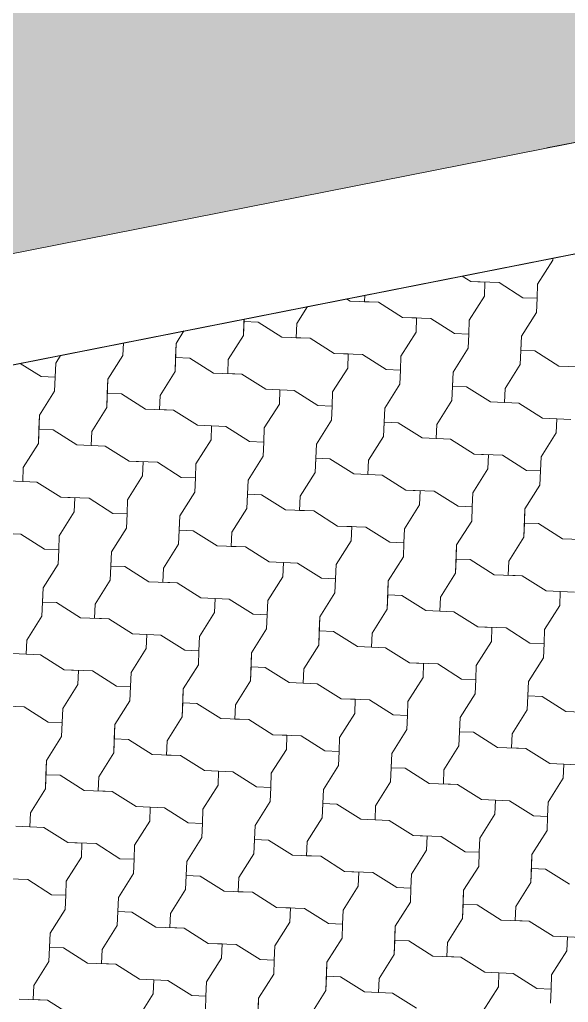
# Model space of a CAD drawing. Header units: metres. Extents: x -111189 to -108577, y -72951 to -72647.
# Drawn here: x -110730.878 to -110729.873, y -72942.399 to -72940.599 of the extents above; entities that cross this region are included whole.
import ezdxf

# ---------------------------------------------------------------- set-up
doc = ezdxf.new("R2010")
doc.units = ezdxf.units.M
doc.header["$MEASUREMENT"] = 0
doc.set_wipeout_variables(frame=1)
for name, pattern in [('Dashed', [0.423333, 0.211667, -0.211667]), ('Dot & Dashed', [0.670278, 0.3175, -0.176389, 0, -0.176389]), ('Wipeout_Contour', [1, 0, -1])]:
    doc.linetypes.add(name, pattern=pattern)
for name, color, linetype in [('Planta Piso -1_1_0', 7, 'Continuous'), ('Planta Piso -1_1_01 - TERRENO PROPOSTO', 7, 'Continuous'), ('Planta Piso -1_1_02 - PASSEIOS', 7, 'Continuous'), ('Planta Piso -1_1_07 - MUROS', 7, 'Continuous')]:
    doc.layers.add(name, color=color, linetype=linetype)

# ---------------------------------------------------------------- blocks, each defined once
blk = doc.blocks.new('*X139', base_point=(-110755.4355, -72968.689))
at = {"layer": 'Planta Piso -1_1_02 - PASSEIOS', "color": 253, "linetype": 'Continuous', "lineweight": 9, "ltscale": 1000}
for p, q in [((-110729.9013, -72941.0398), (-110729.9012, -72941.036)), ((-110729.9289, -72941.0836), (-110729.9013, -72941.0398)), ((-110730.0671, -72941.0688), (-110730.0513, -72941.0788)), ((-110730.0671, -72941.0688), (-110730.0513, -72941.0788)), ((-110730.0513, -72941.0788), (-110730.0255, -72941.0798)), ((-110730.0513, -72941.0788), (-110729.9996, -72941.0808)), ((-110730.0265, -72941.1056), (-110730.0255, -72941.0798)), ((-110729.9996, -72941.0808), (-110729.9558, -72941.1084)), ((-110729.9289, -72941.0836), (-110729.93, -72941.1095)), ((-110730.2788, -72941.1106), (-110730.272, -72941.1149)), ((-110730.2457, -72941.104), (-110730.2461, -72941.1159)), ((-110730.2457, -72941.104), (-110730.2461, -72941.1159)), ((-110730.0541, -72941.1494), (-110730.0265, -72941.1056)), ((-110729.9558, -72941.1084), (-110729.93, -72941.1095)), ((-110729.931, -72941.1353), (-110729.93, -72941.1095)), ((-110729.931, -72941.1353), (-110729.93, -72941.1095)), ((-110730.3703, -72941.1558), (-110730.3507, -72941.1248)), ((-110730.3703, -72941.1558), (-110730.3507, -72941.1248)), ((-110730.272, -72941.1149), (-110730.2203, -72941.1169)), ((-110730.2203, -72941.1169), (-110730.2461, -72941.1159)), ((-110730.2203, -72941.1169), (-110730.1765, -72941.1446)), ((-110730.2203, -72941.1169), (-110730.1765, -72941.1446)), ((-110730.1765, -72941.1446), (-110730.1506, -72941.1456)), ((-110730.1765, -72941.1446), (-110730.1248, -72941.1466)), ((-110730.1517, -72941.1715), (-110730.1506, -72941.1456)), ((-110730.1248, -72941.1466), (-110730.081, -72941.1742)), ((-110729.9586, -72941.1791), (-110729.931, -72941.1353)), ((-110729.9586, -72941.1791), (-110729.931, -72941.1353)), ((-110730.4678, -72941.1779), (-110730.4666, -72941.1477)), ((-110730.4678, -72941.1779), (-110730.4668, -72941.152)), ((-110730.4666, -72941.1477), (-110730.4668, -72941.152)), ((-110730.4409, -72941.1531), (-110730.4668, -72941.152)), ((-110730.4409, -72941.1531), (-110730.3972, -72941.1807)), ((-110730.3703, -72941.1558), (-110730.3713, -72941.1817)), ((-110730.3703, -72941.1558), (-110730.3713, -72941.1817)), ((-110730.0541, -72941.1494), (-110730.0552, -72941.1753)), ((-110730.591, -72941.192), (-110730.5767, -72941.1694)), ((-110730.591, -72941.192), (-110730.5767, -72941.1694)), ((-110730.4955, -72941.2217), (-110730.4678, -72941.1779)), ((-110730.4955, -72941.2217), (-110730.4678, -72941.1779)), ((-110730.3972, -72941.1807), (-110730.3455, -72941.1827)), ((-110730.3455, -72941.1827), (-110730.3713, -72941.1817)), ((-110730.1793, -72941.2152), (-110730.1517, -72941.1715)), ((-110730.081, -72941.1742), (-110730.0552, -72941.1753)), ((-110730.0562, -72941.2011), (-110730.0552, -72941.1753)), ((-110730.0562, -72941.2011), (-110730.0552, -72941.1753)), ((-110729.9607, -72941.2308), (-110729.9586, -72941.1791)), ((-110729.9586, -72941.1791), (-110729.9597, -72941.205)), ((-110730.6885, -72941.214), (-110730.6876, -72941.1913)), ((-110730.6885, -72941.214), (-110730.6876, -72941.1913)), ((-110730.593, -72941.2437), (-110730.591, -72941.192)), ((-110730.591, -72941.192), (-110730.592, -72941.2178)), ((-110730.3455, -72941.1827), (-110730.3017, -72941.2104)), ((-110730.3455, -72941.1827), (-110730.3017, -72941.2104)), ((-110730.8116, -72941.2281), (-110730.8028, -72941.214)), ((-110730.7161, -72941.2578), (-110730.6885, -72941.214)), ((-110730.7161, -72941.2578), (-110730.6885, -72941.214)), ((-110730.593, -72941.2437), (-110730.592, -72941.2178)), ((-110730.5661, -72941.2189), (-110730.592, -72941.2178)), ((-110730.3017, -72941.2104), (-110730.2758, -72941.2114)), ((-110730.3017, -72941.2104), (-110730.25, -72941.2124)), ((-110730.2768, -72941.2373), (-110730.2758, -72941.2114)), ((-110730.25, -72941.2124), (-110730.2062, -72941.2401)), ((-110730.1793, -72941.2152), (-110730.1803, -72941.2411)), ((-110730.0838, -72941.2449), (-110730.0562, -72941.2011)), ((-110730.0838, -72941.2449), (-110730.0562, -72941.2011)), ((-110729.9607, -72941.2308), (-110729.9597, -72941.205)), ((-110729.9338, -72941.206), (-110729.9597, -72941.205)), ((-110729.9338, -72941.206), (-110729.89, -72941.2336)), ((-110730.8769, -72941.2287), (-110730.8385, -72941.2529)), ((-110730.8116, -72941.2281), (-110730.8127, -72941.254)), ((-110730.5661, -72941.2189), (-110730.5224, -72941.2465)), ((-110730.4955, -72941.2217), (-110730.4965, -72941.2475)), ((-110730.4955, -72941.2217), (-110730.4965, -72941.2475)), ((-110729.9883, -72941.2746), (-110729.9607, -72941.2308)), ((-110729.9883, -72941.2746), (-110729.9607, -72941.2308)), ((-110729.89, -72941.2336), (-110729.8383, -72941.2357)), ((-110730.8385, -72941.2529), (-110730.8127, -72941.254)), ((-110730.8137, -72941.2798), (-110730.8127, -72941.254)), ((-110730.8137, -72941.2798), (-110730.8127, -72941.254)), ((-110730.6206, -72941.2875), (-110730.593, -72941.2437)), ((-110730.6206, -72941.2875), (-110730.593, -72941.2437)), ((-110730.5224, -72941.2465), (-110730.4706, -72941.2485)), ((-110730.4706, -72941.2485), (-110730.4965, -72941.2475)), ((-110730.4706, -72941.2485), (-110730.4269, -72941.2762)), ((-110730.4706, -72941.2485), (-110730.4269, -72941.2762)), ((-110730.3045, -72941.281), (-110730.2768, -72941.2373)), ((-110730.2062, -72941.2401), (-110730.1803, -72941.2411)), ((-110730.1814, -72941.2669), (-110730.1803, -72941.2411)), ((-110730.1814, -72941.2669), (-110730.1803, -72941.2411)), ((-110730.0859, -72941.2966), (-110730.0838, -72941.2449)), ((-110730.0838, -72941.2449), (-110730.0848, -72941.2708)), ((-110730.7182, -72941.3095), (-110730.7161, -72941.2578)), ((-110730.7161, -72941.2578), (-110730.7172, -72941.2836)), ((-110730.209, -72941.3107), (-110730.1814, -72941.2669)), ((-110730.209, -72941.3107), (-110730.1814, -72941.2669)), ((-110730.0859, -72941.2966), (-110730.0848, -72941.2708)), ((-110730.059, -72941.2718), (-110730.0848, -72941.2708)), ((-110730.059, -72941.2718), (-110730.0152, -72941.2994)), ((-110730.8413, -72941.3236), (-110730.8137, -72941.2798)), ((-110730.8413, -72941.3236), (-110730.8137, -72941.2798)), ((-110730.7182, -72941.3095), (-110730.7172, -72941.2836)), ((-110730.6913, -72941.2847), (-110730.7172, -72941.2836)), ((-110730.6913, -72941.2847), (-110730.6475, -72941.3123)), ((-110730.6206, -72941.2875), (-110730.6217, -72941.3133)), ((-110730.6206, -72941.2875), (-110730.6217, -72941.3133)), ((-110730.4269, -72941.2762), (-110730.401, -72941.2772)), ((-110730.4269, -72941.2762), (-110730.3751, -72941.2782)), ((-110730.402, -72941.3031), (-110730.401, -72941.2772)), ((-110730.3751, -72941.2782), (-110730.3314, -72941.3059)), ((-110730.3045, -72941.281), (-110730.3055, -72941.3069)), ((-110729.9883, -72941.2746), (-110729.9893, -72941.3005)), ((-110729.9883, -72941.2746), (-110729.9893, -72941.3005)), ((-110730.4297, -72941.3468), (-110730.402, -72941.3031)), ((-110730.3314, -72941.3059), (-110730.3055, -72941.3069)), ((-110730.3065, -72941.3328), (-110730.3055, -72941.3069)), ((-110730.3065, -72941.3328), (-110730.3055, -72941.3069)), ((-110730.1135, -72941.3404), (-110730.0859, -72941.2966)), ((-110730.1135, -72941.3404), (-110730.0859, -72941.2966)), ((-110730.0152, -72941.2994), (-110729.9635, -72941.3015)), ((-110729.9635, -72941.3015), (-110729.9893, -72941.3005)), ((-110729.9635, -72941.3015), (-110729.9197, -72941.3291)), ((-110729.9635, -72941.3015), (-110729.9197, -72941.3291)), ((-110730.8434, -72941.3753), (-110730.8413, -72941.3236)), ((-110730.8413, -72941.3236), (-110730.8423, -72941.3494)), ((-110730.7458, -72941.3533), (-110730.7182, -72941.3095)), ((-110730.7458, -72941.3533), (-110730.7182, -72941.3095)), ((-110730.6475, -72941.3123), (-110730.5958, -72941.3144)), ((-110730.5958, -72941.3144), (-110730.6217, -72941.3133)), ((-110730.5958, -72941.3144), (-110730.552, -72941.342)), ((-110730.5958, -72941.3144), (-110730.552, -72941.342)), ((-110730.211, -72941.3624), (-110730.209, -72941.3107)), ((-110730.209, -72941.3107), (-110730.21, -72941.3366)), ((-110730.552, -72941.342), (-110730.5262, -72941.343)), ((-110730.552, -72941.342), (-110730.5003, -72941.344)), ((-110730.5272, -72941.3689), (-110730.5262, -72941.343)), ((-110730.5003, -72941.344), (-110730.4565, -72941.3717)), ((-110730.3342, -72941.3765), (-110730.3065, -72941.3328)), ((-110730.3342, -72941.3765), (-110730.3065, -72941.3328)), ((-110730.211, -72941.3624), (-110730.21, -72941.3366)), ((-110730.1842, -72941.3376), (-110730.21, -72941.3366)), ((-110730.1842, -72941.3376), (-110730.1404, -72941.3652)), ((-110730.1135, -72941.3404), (-110730.1145, -72941.3663)), ((-110730.1135, -72941.3404), (-110730.1145, -72941.3663)), ((-110729.9197, -72941.3291), (-110729.8939, -72941.3301)), ((-110729.9197, -72941.3291), (-110729.868, -72941.3312)), ((-110729.8949, -72941.356), (-110729.8939, -72941.3301)), ((-110730.8434, -72941.3753), (-110730.8423, -72941.3494)), ((-110730.8165, -72941.3505), (-110730.8423, -72941.3494)), ((-110730.8165, -72941.3505), (-110730.7727, -72941.3781)), ((-110730.7458, -72941.3533), (-110730.7468, -72941.3791)), ((-110730.7458, -72941.3533), (-110730.7468, -72941.3791)), ((-110730.4297, -72941.3468), (-110730.4307, -72941.3727)), ((-110730.2387, -72941.4062), (-110730.211, -72941.3624)), ((-110730.2387, -72941.4062), (-110730.211, -72941.3624)), ((-110729.9225, -72941.3998), (-110729.8949, -72941.356)), ((-110730.871, -72941.4191), (-110730.8434, -72941.3753)), ((-110730.871, -72941.4191), (-110730.8434, -72941.3753)), ((-110730.7727, -72941.3781), (-110730.721, -72941.3802)), ((-110730.721, -72941.3802), (-110730.7468, -72941.3791)), ((-110730.721, -72941.3802), (-110730.6772, -72941.4078)), ((-110730.721, -72941.3802), (-110730.6772, -72941.4078)), ((-110730.5548, -72941.4126), (-110730.5272, -72941.3689)), ((-110730.4565, -72941.3717), (-110730.4307, -72941.3727)), ((-110730.4317, -72941.3986), (-110730.4307, -72941.3727)), ((-110730.4317, -72941.3986), (-110730.4307, -72941.3727)), ((-110730.3362, -72941.4282), (-110730.3342, -72941.3765)), ((-110730.3342, -72941.3765), (-110730.3352, -72941.4024)), ((-110730.1404, -72941.3652), (-110730.0887, -72941.3673)), ((-110730.0887, -72941.3673), (-110730.1145, -72941.3663)), ((-110730.0887, -72941.3673), (-110730.0449, -72941.3949)), ((-110730.0887, -72941.3673), (-110730.0449, -72941.3949)), ((-110730.0449, -72941.3949), (-110730.019, -72941.3959)), ((-110730.0449, -72941.3949), (-110729.9932, -72941.397)), ((-110730.0201, -72941.4218), (-110730.019, -72941.3959)), ((-110729.9932, -72941.397), (-110729.9494, -72941.4246)), ((-110730.6772, -72941.4078), (-110730.6514, -72941.4088)), ((-110730.6772, -72941.4078), (-110730.6255, -72941.4098)), ((-110730.6524, -72941.4347), (-110730.6514, -72941.4088)), ((-110730.6255, -72941.4098), (-110730.5817, -72941.4375)), ((-110730.5548, -72941.4126), (-110730.5559, -72941.4385)), ((-110730.4593, -72941.4423), (-110730.4317, -72941.3986)), ((-110730.4593, -72941.4423), (-110730.4317, -72941.3986)), ((-110730.3362, -72941.4282), (-110730.3352, -72941.4024)), ((-110730.3093, -72941.4034), (-110730.3352, -72941.4024)), ((-110730.3093, -72941.4034), (-110730.2656, -72941.431)), ((-110730.2387, -72941.4062), (-110730.2397, -72941.4321)), ((-110730.2387, -72941.4062), (-110730.2397, -72941.4321)), ((-110729.9225, -72941.3998), (-110729.9235, -72941.4256)), ((-110730.871, -72941.4191), (-110730.872, -72941.4449)), ((-110730.871, -72941.4191), (-110730.872, -72941.4449)), ((-110730.3639, -72941.472), (-110730.3362, -72941.4282)), ((-110730.3639, -72941.472), (-110730.3362, -72941.4282)), ((-110730.2656, -72941.431), (-110730.2138, -72941.4331)), ((-110730.2138, -72941.4331), (-110730.2397, -72941.4321)), ((-110730.2138, -72941.4331), (-110730.1701, -72941.4607)), ((-110730.2138, -72941.4331), (-110730.1701, -72941.4607)), ((-110730.0477, -72941.4656), (-110730.0201, -72941.4218)), ((-110729.9494, -72941.4246), (-110729.9235, -72941.4256)), ((-110729.9246, -72941.4515), (-110729.9235, -72941.4256)), ((-110729.9246, -72941.4515), (-110729.9235, -72941.4256)), ((-110730.8979, -72941.4439), (-110730.8462, -72941.446)), ((-110730.8462, -72941.446), (-110730.872, -72941.4449)), ((-110730.8462, -72941.446), (-110730.8024, -72941.4736)), ((-110730.8462, -72941.446), (-110730.8024, -72941.4736)), ((-110730.68, -72941.4784), (-110730.6524, -72941.4347)), ((-110730.5817, -72941.4375), (-110730.5559, -72941.4385)), ((-110730.5569, -72941.4644), (-110730.5559, -72941.4385)), ((-110730.5569, -72941.4644), (-110730.5559, -72941.4385)), ((-110730.4614, -72941.4941), (-110730.4593, -72941.4423)), ((-110730.4593, -72941.4423), (-110730.4604, -72941.4682)), ((-110729.9522, -72941.4953), (-110729.9246, -72941.4515)), ((-110729.9522, -72941.4953), (-110729.9246, -72941.4515)), ((-110730.5845, -72941.5081), (-110730.5569, -72941.4644)), ((-110730.5845, -72941.5081), (-110730.5569, -72941.4644)), ((-110730.4614, -72941.4941), (-110730.4604, -72941.4682)), ((-110730.4345, -72941.4692), (-110730.4604, -72941.4682)), ((-110730.4345, -72941.4692), (-110730.3907, -72941.4968)), ((-110730.1701, -72941.4607), (-110730.1442, -72941.4618)), ((-110730.1701, -72941.4607), (-110730.1183, -72941.4628)), ((-110730.1452, -72941.4876), (-110730.1442, -72941.4618)), ((-110730.1183, -72941.4628), (-110730.0746, -72941.4904)), ((-110730.0477, -72941.4656), (-110730.0487, -72941.4914)), ((-110730.8024, -72941.4736), (-110730.7765, -72941.4746)), ((-110730.8024, -72941.4736), (-110730.7507, -72941.4757)), ((-110730.7776, -72941.5005), (-110730.7765, -72941.4746)), ((-110730.7507, -72941.4757), (-110730.7069, -72941.5033)), ((-110730.68, -72941.4784), (-110730.681, -72941.5043)), ((-110730.3639, -72941.472), (-110730.3649, -72941.4979)), ((-110730.3639, -72941.472), (-110730.3649, -72941.4979)), ((-110730.1729, -72941.5314), (-110730.1452, -72941.4876)), ((-110730.8052, -72941.5443), (-110730.7776, -72941.5005)), ((-110730.7069, -72941.5033), (-110730.681, -72941.5043)), ((-110730.6821, -72941.5302), (-110730.681, -72941.5043)), ((-110730.6821, -72941.5302), (-110730.681, -72941.5043)), ((-110730.489, -72941.5378), (-110730.4614, -72941.4941)), ((-110730.489, -72941.5378), (-110730.4614, -72941.4941)), ((-110730.3907, -72941.4968), (-110730.339, -72941.4989)), ((-110730.339, -72941.4989), (-110730.3649, -72941.4979)), ((-110730.339, -72941.4989), (-110730.2952, -72941.5265)), ((-110730.339, -72941.4989), (-110730.2952, -72941.5265)), ((-110730.0746, -72941.4904), (-110730.0487, -72941.4914)), ((-110730.0497, -72941.5173), (-110730.0487, -72941.4914)), ((-110730.0497, -72941.5173), (-110730.0487, -72941.4914)), ((-110729.9542, -72941.547), (-110729.9522, -72941.4953)), ((-110729.9522, -72941.4953), (-110729.9532, -72941.5211)), ((-110730.5866, -72941.5599), (-110730.5845, -72941.5081)), ((-110730.5845, -72941.5081), (-110730.5855, -72941.534)), ((-110730.0774, -72941.5611), (-110730.0497, -72941.5173)), ((-110730.0774, -72941.5611), (-110730.0497, -72941.5173)), ((-110729.9542, -72941.547), (-110729.9532, -72941.5211)), ((-110729.9274, -72941.5221), (-110729.9532, -72941.5211)), ((-110729.9274, -72941.5221), (-110729.8836, -72941.5498)), ((-110730.9276, -72941.5394), (-110730.8758, -72941.5415)), ((-110730.8758, -72941.5415), (-110730.8321, -72941.5691)), ((-110730.7097, -72941.5739), (-110730.6821, -72941.5302)), ((-110730.7097, -72941.5739), (-110730.6821, -72941.5302)), ((-110730.5866, -72941.5599), (-110730.5855, -72941.534)), ((-110730.5597, -72941.535), (-110730.5855, -72941.534)), ((-110730.5597, -72941.535), (-110730.5159, -72941.5627)), ((-110730.489, -72941.5378), (-110730.4901, -72941.5637)), ((-110730.489, -72941.5378), (-110730.4901, -72941.5637)), ((-110730.2952, -72941.5265), (-110730.2694, -72941.5276)), ((-110730.2952, -72941.5265), (-110730.2435, -72941.5286)), ((-110730.2704, -72941.5534), (-110730.2694, -72941.5276)), ((-110730.2435, -72941.5286), (-110730.1998, -72941.5562)), ((-110730.1729, -72941.5314), (-110730.1739, -72941.5572)), ((-110730.8052, -72941.5443), (-110730.8062, -72941.5701)), ((-110730.6142, -72941.6036), (-110730.5866, -72941.5599)), ((-110730.6142, -72941.6036), (-110730.5866, -72941.5599)), ((-110730.298, -72941.5972), (-110730.2704, -72941.5534)), ((-110730.1998, -72941.5562), (-110730.1739, -72941.5572)), ((-110730.1749, -72941.5831), (-110730.1739, -72941.5572)), ((-110730.1749, -72941.5831), (-110730.1739, -72941.5572)), ((-110729.9819, -72941.5908), (-110729.9542, -72941.547)), ((-110729.9819, -72941.5908), (-110729.9542, -72941.547)), ((-110729.8836, -72941.5498), (-110729.8319, -72941.5518)), ((-110730.8321, -72941.5691), (-110730.8062, -72941.5701)), ((-110730.8072, -72941.596), (-110730.8062, -72941.5701)), ((-110730.8072, -72941.596), (-110730.8062, -72941.5701)), ((-110730.7117, -72941.6257), (-110730.7097, -72941.5739)), ((-110730.7097, -72941.5739), (-110730.7107, -72941.5998)), ((-110730.5159, -72941.5627), (-110730.4642, -72941.5647)), ((-110730.4642, -72941.5647), (-110730.4901, -72941.5637)), ((-110730.4642, -72941.5647), (-110730.4204, -72941.5923)), ((-110730.4642, -72941.5647), (-110730.4204, -72941.5923)), ((-110730.0794, -72941.6128), (-110730.0774, -72941.5611)), ((-110730.0774, -72941.5611), (-110730.0784, -72941.5869)), ((-110730.8349, -72941.6397), (-110730.8072, -72941.596)), ((-110730.8349, -72941.6397), (-110730.8072, -72941.596)), ((-110730.4204, -72941.5923), (-110730.3946, -72941.5934)), ((-110730.4204, -72941.5923), (-110730.3687, -72941.5944)), ((-110730.3956, -72941.6192), (-110730.3946, -72941.5934)), ((-110730.3687, -72941.5944), (-110730.3249, -72941.622)), ((-110730.2026, -72941.6269), (-110730.1749, -72941.5831)), ((-110730.2026, -72941.6269), (-110730.1749, -72941.5831)), ((-110730.0794, -72941.6128), (-110730.0784, -72941.5869)), ((-110730.0525, -72941.588), (-110730.0784, -72941.5869)), ((-110730.0525, -72941.588), (-110730.0088, -72941.6156)), ((-110729.9819, -72941.5908), (-110729.9829, -72941.6166)), ((-110729.9819, -72941.5908), (-110729.9829, -72941.6166)), ((-110730.7117, -72941.6257), (-110730.7107, -72941.5998)), ((-110730.6849, -72941.6008), (-110730.7107, -72941.5998)), ((-110730.6849, -72941.6008), (-110730.6411, -72941.6285)), ((-110730.6142, -72941.6036), (-110730.6152, -72941.6295)), ((-110730.6142, -72941.6036), (-110730.6152, -72941.6295)), ((-110730.298, -72941.5972), (-110730.2991, -72941.6231)), ((-110730.1071, -72941.6566), (-110730.0794, -72941.6128)), ((-110730.1071, -72941.6566), (-110730.0794, -72941.6128)), ((-110730.7394, -72941.6694), (-110730.7117, -72941.6257)), ((-110730.7394, -72941.6694), (-110730.7117, -72941.6257)), ((-110730.6411, -72941.6285), (-110730.5894, -72941.6305)), ((-110730.5894, -72941.6305), (-110730.6152, -72941.6295)), ((-110730.5894, -72941.6305), (-110730.5456, -72941.6581)), ((-110730.5894, -72941.6305), (-110730.5456, -72941.6581)), ((-110730.4232, -72941.663), (-110730.3956, -72941.6192)), ((-110730.3249, -72941.622), (-110730.2991, -72941.6231)), ((-110730.3001, -72941.6489), (-110730.2991, -72941.6231)), ((-110730.3001, -72941.6489), (-110730.2991, -72941.6231)), ((-110730.2046, -72941.6786), (-110730.2026, -72941.6269)), ((-110730.2026, -72941.6269), (-110730.2036, -72941.6527)), ((-110730.0088, -72941.6156), (-110729.957, -72941.6176)), ((-110729.957, -72941.6176), (-110729.9829, -72941.6166)), ((-110729.957, -72941.6176), (-110729.9133, -72941.6453)), ((-110729.957, -72941.6176), (-110729.9133, -72941.6453)), ((-110730.8369, -72941.6915), (-110730.8349, -72941.6397)), ((-110730.8349, -72941.6397), (-110730.8359, -72941.6656)), ((-110730.3277, -72941.6927), (-110730.3001, -72941.6489)), ((-110730.3277, -72941.6927), (-110730.3001, -72941.6489)), ((-110729.9133, -72941.6453), (-110729.8874, -72941.6463)), ((-110729.9133, -72941.6453), (-110729.8616, -72941.6473)), ((-110729.8884, -72941.6722), (-110729.8874, -72941.6463)), ((-110730.8369, -72941.6915), (-110730.8359, -72941.6656)), ((-110730.81, -72941.6666), (-110730.8359, -72941.6656)), ((-110730.81, -72941.6666), (-110730.7663, -72941.6943)), ((-110730.5456, -72941.6581), (-110730.5197, -72941.6592)), ((-110730.5456, -72941.6581), (-110730.4939, -72941.6602)), ((-110730.5208, -72941.685), (-110730.5197, -72941.6592)), ((-110730.4939, -72941.6602), (-110730.4501, -72941.6878)), ((-110730.4232, -72941.663), (-110730.4242, -72941.6889)), ((-110730.2046, -72941.6786), (-110730.2036, -72941.6527)), ((-110730.1777, -72941.6538), (-110730.2036, -72941.6527)), ((-110730.1777, -72941.6538), (-110730.1339, -72941.6814)), ((-110730.1071, -72941.6566), (-110730.1081, -72941.6824)), ((-110730.1071, -72941.6566), (-110730.1081, -72941.6824)), ((-110730.7394, -72941.6694), (-110730.7404, -72941.6953)), ((-110730.7394, -72941.6694), (-110730.7404, -72941.6953)), ((-110730.5484, -72941.7288), (-110730.5208, -72941.685)), ((-110730.2322, -72941.7224), (-110730.2046, -72941.6786)), ((-110730.2322, -72941.7224), (-110730.2046, -72941.6786)), ((-110730.1339, -72941.6814), (-110730.0822, -72941.6834)), ((-110730.0822, -72941.6834), (-110730.1081, -72941.6824)), ((-110730.0822, -72941.6834), (-110730.0385, -72941.7111)), ((-110730.0822, -72941.6834), (-110730.0385, -72941.7111)), ((-110729.9161, -72941.7159), (-110729.8884, -72941.6722)), ((-110730.8646, -72941.7352), (-110730.8369, -72941.6915)), ((-110730.8646, -72941.7352), (-110730.8369, -72941.6915)), ((-110730.7663, -72941.6943), (-110730.7145, -72941.6963)), ((-110730.7145, -72941.6963), (-110730.7404, -72941.6953)), ((-110730.7145, -72941.6963), (-110730.6708, -72941.724)), ((-110730.7145, -72941.6963), (-110730.6708, -72941.724)), ((-110730.4501, -72941.6878), (-110730.4242, -72941.6889)), ((-110730.4253, -72941.7147), (-110730.4242, -72941.6889)), ((-110730.4253, -72941.7147), (-110730.4242, -72941.6889)), ((-110730.3298, -72941.7444), (-110730.3277, -72941.6927)), ((-110730.3277, -72941.6927), (-110730.3288, -72941.7185)), ((-110730.4529, -72941.7585), (-110730.4253, -72941.7147)), ((-110730.4529, -72941.7585), (-110730.4253, -72941.7147)), ((-110730.3298, -72941.7444), (-110730.3288, -72941.7185)), ((-110730.3029, -72941.7196), (-110730.3288, -72941.7185)), ((-110730.3029, -72941.7196), (-110730.2591, -72941.7472)), ((-110730.2322, -72941.7224), (-110730.2333, -72941.7482)), ((-110730.2322, -72941.7224), (-110730.2333, -72941.7482)), ((-110730.0385, -72941.7111), (-110730.0126, -72941.7121)), ((-110730.0385, -72941.7111), (-110729.9867, -72941.7131)), ((-110730.0136, -72941.738), (-110730.0126, -72941.7121)), ((-110729.9867, -72941.7131), (-110729.943, -72941.7408)), ((-110729.9161, -72941.7159), (-110729.9171, -72941.7418)), ((-110730.8646, -72941.7352), (-110730.8656, -72941.7611)), ((-110730.8646, -72941.7352), (-110730.8656, -72941.7611)), ((-110730.6708, -72941.724), (-110730.6449, -72941.725)), ((-110730.6708, -72941.724), (-110730.6191, -72941.726)), ((-110730.6459, -72941.7508), (-110730.6449, -72941.725)), ((-110730.6191, -72941.726), (-110730.5753, -72941.7536)), ((-110730.5484, -72941.7288), (-110730.5494, -72941.7547)), ((-110730.0413, -72941.7817), (-110730.0136, -72941.738)), ((-110730.6736, -72941.7946), (-110730.6459, -72941.7508)), ((-110730.5753, -72941.7536), (-110730.5494, -72941.7547)), ((-110730.5504, -72941.7805), (-110730.5494, -72941.7547)), ((-110730.5504, -72941.7805), (-110730.5494, -72941.7547)), ((-110730.3574, -72941.7882), (-110730.3298, -72941.7444)), ((-110730.3574, -72941.7882), (-110730.3298, -72941.7444)), ((-110730.2591, -72941.7472), (-110730.2074, -72941.7493)), ((-110730.2074, -72941.7493), (-110730.2333, -72941.7482)), ((-110730.2074, -72941.7493), (-110730.1636, -72941.7769)), ((-110730.2074, -72941.7493), (-110730.1636, -72941.7769)), ((-110729.943, -72941.7408), (-110729.9171, -72941.7418)), ((-110729.9181, -72941.7677), (-110729.9171, -72941.7418)), ((-110729.9181, -72941.7677), (-110729.9171, -72941.7418)), ((-110730.8914, -72941.7601), (-110730.8397, -72941.7621)), ((-110730.8397, -72941.7621), (-110730.8656, -72941.7611)), ((-110730.8397, -72941.7621), (-110730.796, -72941.7898)), ((-110730.8397, -72941.7621), (-110730.796, -72941.7898)), ((-110730.455, -72941.8102), (-110730.4529, -72941.7585)), ((-110730.4529, -72941.7585), (-110730.4539, -72941.7844)), ((-110729.9458, -72941.8114), (-110729.9181, -72941.7677)), ((-110729.9458, -72941.8114), (-110729.9181, -72941.7677)), ((-110730.796, -72941.7898), (-110730.7701, -72941.7908)), ((-110730.796, -72941.7898), (-110730.7442, -72941.7918)), ((-110730.7711, -72941.8166), (-110730.7701, -72941.7908)), ((-110730.7442, -72941.7918), (-110730.7005, -72941.8194)), ((-110730.5781, -72941.8243), (-110730.5504, -72941.7805)), ((-110730.5781, -72941.8243), (-110730.5504, -72941.7805)), ((-110730.455, -72941.8102), (-110730.4539, -72941.7844)), ((-110730.4281, -72941.7854), (-110730.4539, -72941.7844)), ((-110730.4281, -72941.7854), (-110730.3843, -72941.813)), ((-110730.3574, -72941.7882), (-110730.3584, -72941.814)), ((-110730.3574, -72941.7882), (-110730.3584, -72941.814)), ((-110730.1636, -72941.7769), (-110730.1378, -72941.7779)), ((-110730.1636, -72941.7769), (-110730.1119, -72941.7789)), ((-110730.1388, -72941.8038), (-110730.1378, -72941.7779)), ((-110730.1119, -72941.7789), (-110730.0681, -72941.8066)), ((-110730.0413, -72941.7817), (-110730.0423, -72941.8076)), ((-110730.6736, -72941.7946), (-110730.6746, -72941.8205)), ((-110730.4826, -72941.854), (-110730.455, -72941.8102)), ((-110730.4826, -72941.854), (-110730.455, -72941.8102)), ((-110730.1664, -72941.8475), (-110730.1388, -72941.8038)), ((-110730.0681, -72941.8066), (-110730.0423, -72941.8076)), ((-110730.0433, -72941.8335), (-110730.0423, -72941.8076)), ((-110730.0433, -72941.8335), (-110730.0423, -72941.8076)), ((-110729.9478, -72941.8631), (-110729.9458, -72941.8114)), ((-110729.9458, -72941.8114), (-110729.9468, -72941.8373)), ((-110730.7988, -72941.8604), (-110730.7711, -72941.8166)), ((-110730.7005, -72941.8194), (-110730.6746, -72941.8205)), ((-110730.6756, -72941.8463), (-110730.6746, -72941.8205)), ((-110730.6756, -72941.8463), (-110730.6746, -72941.8205)), ((-110730.5801, -72941.876), (-110730.5781, -72941.8243)), ((-110730.5781, -72941.8243), (-110730.5791, -72941.8502)), ((-110730.3843, -72941.813), (-110730.3326, -72941.8151)), ((-110730.3326, -72941.8151), (-110730.3584, -72941.814)), ((-110730.3326, -72941.8151), (-110730.2888, -72941.8427)), ((-110730.3326, -72941.8151), (-110730.2888, -72941.8427)), ((-110730.7033, -72941.8901), (-110730.6756, -72941.8463)), ((-110730.7033, -72941.8901), (-110730.6756, -72941.8463)), ((-110730.2888, -72941.8427), (-110730.2629, -72941.8437)), ((-110730.2888, -72941.8427), (-110730.2371, -72941.8447)), ((-110730.264, -72941.8696), (-110730.2629, -72941.8437)), ((-110730.2371, -72941.8447), (-110730.1933, -72941.8724)), ((-110730.1664, -72941.8475), (-110730.1675, -72941.8734)), ((-110730.0709, -72941.8772), (-110730.0433, -72941.8335)), ((-110730.0709, -72941.8772), (-110730.0433, -72941.8335)), ((-110729.9478, -72941.8631), (-110729.9468, -72941.8373)), ((-110729.9209, -72941.8383), (-110729.9468, -72941.8373)), ((-110729.9209, -72941.8383), (-110729.8772, -72941.8659)), ((-110730.9211, -72941.8556), (-110730.8694, -72941.8576)), ((-110730.8694, -72941.8576), (-110730.8256, -72941.8853)), ((-110730.7988, -72941.8604), (-110730.7998, -72941.8863)), ((-110730.5801, -72941.876), (-110730.5791, -72941.8502)), ((-110730.5532, -72941.8512), (-110730.5791, -72941.8502)), ((-110730.5532, -72941.8512), (-110730.5095, -72941.8788)), ((-110730.4826, -72941.854), (-110730.4836, -72941.8798)), ((-110730.4826, -72941.854), (-110730.4836, -72941.8798)), ((-110729.9754, -72941.9069), (-110729.9478, -72941.8631)), ((-110729.9754, -72941.9069), (-110729.9478, -72941.8631)), ((-110729.8772, -72941.8659), (-110729.8254, -72941.868)), ((-110730.6078, -72941.9198), (-110730.5801, -72941.876)), ((-110730.6078, -72941.9198), (-110730.5801, -72941.876)), ((-110730.5095, -72941.8788), (-110730.4578, -72941.8809)), ((-110730.4578, -72941.8809), (-110730.4836, -72941.8798)), ((-110730.4578, -72941.8809), (-110730.414, -72941.9085)), ((-110730.4578, -72941.8809), (-110730.414, -72941.9085)), ((-110730.2916, -72941.9134), (-110730.264, -72941.8696)), ((-110730.1933, -72941.8724), (-110730.1675, -72941.8734)), ((-110730.1685, -72941.8993), (-110730.1675, -72941.8734)), ((-110730.1685, -72941.8993), (-110730.1675, -72941.8734)), ((-110730.073, -72941.929), (-110730.0709, -72941.8772)), ((-110730.0709, -72941.8772), (-110730.072, -72941.9031)), ((-110730.8256, -72941.8853), (-110730.7998, -72941.8863)), ((-110730.8008, -72941.9121), (-110730.7998, -72941.8863)), ((-110730.8008, -72941.9121), (-110730.7998, -72941.8863)), ((-110730.7053, -72941.9418), (-110730.7033, -72941.8901)), ((-110730.7033, -72941.8901), (-110730.7043, -72941.916)), ((-110730.1961, -72941.943), (-110730.1685, -72941.8993)), ((-110730.1961, -72941.943), (-110730.1685, -72941.8993)), ((-110730.8284, -72941.9559), (-110730.8008, -72941.9121)), ((-110730.8284, -72941.9559), (-110730.8008, -72941.9121)), ((-110730.7053, -72941.9418), (-110730.7043, -72941.916)), ((-110730.6784, -72941.917), (-110730.7043, -72941.916)), ((-110730.6784, -72941.917), (-110730.6347, -72941.9446)), ((-110730.6078, -72941.9198), (-110730.6088, -72941.9457)), ((-110730.6078, -72941.9198), (-110730.6088, -72941.9457)), ((-110730.414, -72941.9085), (-110730.3881, -72941.9095)), ((-110730.414, -72941.9085), (-110730.3623, -72941.9106)), ((-110730.3891, -72941.9354), (-110730.3881, -72941.9095)), ((-110730.3623, -72941.9106), (-110730.3185, -72941.9382)), ((-110730.2916, -72941.9134), (-110730.2926, -72941.9392)), ((-110730.073, -72941.929), (-110730.072, -72941.9031)), ((-110730.0461, -72941.9041), (-110730.072, -72941.9031)), ((-110730.0461, -72941.9041), (-110730.0023, -72941.9318)), ((-110729.9754, -72941.9069), (-110729.9765, -72941.9328)), ((-110729.9754, -72941.9069), (-110729.9765, -72941.9328)), ((-110730.4168, -72941.9792), (-110730.3891, -72941.9354)), ((-110730.3185, -72941.9382), (-110730.2926, -72941.9392)), ((-110730.1006, -72941.9727), (-110730.073, -72941.929)), ((-110730.1006, -72941.9727), (-110730.073, -72941.929)), ((-110730.0023, -72941.9318), (-110729.9506, -72941.9338)), ((-110729.9506, -72941.9338), (-110729.9765, -72941.9328)), ((-110729.9506, -72941.9338), (-110729.9068, -72941.9614)), ((-110729.9506, -72941.9338), (-110729.9068, -72941.9614)), ((-110730.8305, -72942.0076), (-110730.8284, -72941.9559)), ((-110730.8284, -72941.9559), (-110730.8295, -72941.9818)), ((-110730.7329, -72941.9856), (-110730.7053, -72941.9418)), ((-110730.7329, -72941.9856), (-110730.7053, -72941.9418)), ((-110730.6347, -72941.9446), (-110730.5829, -72941.9467)), ((-110730.5829, -72941.9467), (-110730.6088, -72941.9457)), ((-110730.5829, -72941.9467), (-110730.5392, -72941.9743)), ((-110730.5829, -72941.9467), (-110730.5392, -72941.9743)), ((-110730.2937, -72941.9651), (-110730.2926, -72941.9392)), ((-110730.2937, -72941.9651), (-110730.2926, -72941.9392)), ((-110730.1982, -72941.9948), (-110730.1961, -72941.943)), ((-110730.1961, -72941.943), (-110730.1971, -72941.9689)), ((-110730.3213, -72942.0088), (-110730.2937, -72941.9651)), ((-110730.3213, -72942.0088), (-110730.2937, -72941.9651)), ((-110730.1982, -72941.9948), (-110730.1971, -72941.9689)), ((-110730.1713, -72941.9699), (-110730.1971, -72941.9689)), ((-110730.1713, -72941.9699), (-110730.1275, -72941.9976)), ((-110730.1006, -72941.9727), (-110730.1016, -72941.9986)), ((-110730.1006, -72941.9727), (-110730.1016, -72941.9986)), ((-110729.9068, -72941.9614), (-110729.881, -72941.9625)), ((-110729.9068, -72941.9614), (-110729.8551, -72941.9635)), ((-110729.882, -72941.9883), (-110729.881, -72941.9625)), ((-110730.8305, -72942.0076), (-110730.8295, -72941.9818)), ((-110730.8036, -72941.9828), (-110730.8295, -72941.9818)), ((-110730.8036, -72941.9828), (-110730.7598, -72942.0104)), ((-110730.7329, -72941.9856), (-110730.734, -72942.0115)), ((-110730.7329, -72941.9856), (-110730.734, -72942.0115)), ((-110730.5392, -72941.9743), (-110730.5133, -72941.9753)), ((-110730.5392, -72941.9743), (-110730.4874, -72941.9764)), ((-110730.5143, -72942.0012), (-110730.5133, -72941.9753)), ((-110730.4874, -72941.9764), (-110730.4437, -72942.004)), ((-110730.4168, -72941.9792), (-110730.4178, -72942.005)), ((-110729.9096, -72942.0321), (-110729.882, -72941.9883)), ((-110730.8581, -72942.0514), (-110730.8305, -72942.0076)), ((-110730.8581, -72942.0514), (-110730.8305, -72942.0076)), ((-110730.542, -72942.045), (-110730.5143, -72942.0012)), ((-110730.4437, -72942.004), (-110730.4178, -72942.005)), ((-110730.4188, -72942.0309), (-110730.4178, -72942.005)), ((-110730.4188, -72942.0309), (-110730.4178, -72942.005)), ((-110730.3233, -72942.0606), (-110730.3213, -72942.0088)), ((-110730.3213, -72942.0088), (-110730.3223, -72942.0347)), ((-110730.2258, -72942.0385), (-110730.1982, -72941.9948)), ((-110730.2258, -72942.0385), (-110730.1982, -72941.9948)), ((-110730.1275, -72941.9976), (-110730.0758, -72941.9996)), ((-110730.0758, -72941.9996), (-110730.1016, -72941.9986)), ((-110730.0758, -72941.9996), (-110730.032, -72942.0272)), ((-110730.0758, -72941.9996), (-110730.032, -72942.0272)), ((-110730.7598, -72942.0104), (-110730.7081, -72942.0125)), ((-110730.7081, -72942.0125), (-110730.734, -72942.0115)), ((-110730.7081, -72942.0125), (-110730.6643, -72942.0401)), ((-110730.7081, -72942.0125), (-110730.6643, -72942.0401)), ((-110730.032, -72942.0272), (-110730.0062, -72942.0283)), ((-110730.032, -72942.0272), (-110729.9803, -72942.0293)), ((-110730.6643, -72942.0401), (-110730.6385, -72942.0411)), ((-110730.6643, -72942.0401), (-110730.6126, -72942.0422)), ((-110730.6395, -72942.067), (-110730.6385, -72942.0411)), ((-110730.6126, -72942.0422), (-110730.5688, -72942.0698)), ((-110730.542, -72942.045), (-110730.543, -72942.0708)), ((-110730.4465, -72942.0747), (-110730.4188, -72942.0309)), ((-110730.4465, -72942.0747), (-110730.4188, -72942.0309)), ((-110730.3233, -72942.0606), (-110730.3223, -72942.0347)), ((-110730.2965, -72942.0357), (-110730.3223, -72942.0347)), ((-110730.2965, -72942.0357), (-110730.2527, -72942.0634)), ((-110730.2258, -72942.0385), (-110730.2268, -72942.0644)), ((-110730.2258, -72942.0385), (-110730.2268, -72942.0644)), ((-110730.0072, -72942.0541), (-110730.0062, -72942.0283)), ((-110729.9803, -72942.0293), (-110729.9365, -72942.0569)), ((-110729.9096, -72942.0321), (-110729.9107, -72942.058)), ((-110730.8581, -72942.0514), (-110730.8591, -72942.0773)), ((-110730.8581, -72942.0514), (-110730.8591, -72942.0773)), ((-110730.351, -72942.1043), (-110730.3233, -72942.0606)), ((-110730.351, -72942.1043), (-110730.3233, -72942.0606)), ((-110730.2527, -72942.0634), (-110730.201, -72942.0654)), ((-110730.0348, -72942.0979), (-110730.0072, -72942.0541)), ((-110729.9365, -72942.0569), (-110729.9107, -72942.058)), ((-110729.9117, -72942.0838), (-110729.9107, -72942.058)), ((-110729.9117, -72942.0838), (-110729.9107, -72942.058)), ((-110730.885, -72942.0762), (-110730.8333, -72942.0783)), ((-110730.8333, -72942.0783), (-110730.8591, -72942.0773)), ((-110730.8333, -72942.0783), (-110730.7895, -72942.1059)), ((-110730.8333, -72942.0783), (-110730.7895, -72942.1059)), ((-110730.6671, -72942.1108), (-110730.6395, -72942.067)), ((-110730.5688, -72942.0698), (-110730.543, -72942.0708)), ((-110730.544, -72942.0967), (-110730.543, -72942.0708)), ((-110730.544, -72942.0967), (-110730.543, -72942.0708)), ((-110730.4485, -72942.1264), (-110730.4465, -72942.0747)), ((-110730.4465, -72942.0747), (-110730.4475, -72942.1005)), ((-110730.201, -72942.0654), (-110730.2268, -72942.0644)), ((-110730.201, -72942.0654), (-110730.1572, -72942.0931)), ((-110730.201, -72942.0654), (-110730.1572, -72942.0931)), ((-110730.5716, -72942.1405), (-110730.544, -72942.0967)), ((-110730.5716, -72942.1405), (-110730.544, -72942.0967)), ((-110730.1572, -72942.0931), (-110730.1313, -72942.0941)), ((-110730.1572, -72942.0931), (-110730.1055, -72942.0951)), ((-110730.1324, -72942.1199), (-110730.1313, -72942.0941)), ((-110730.1055, -72942.0951), (-110730.0617, -72942.1227)), ((-110730.0348, -72942.0979), (-110730.0358, -72942.1238)), ((-110729.9393, -72942.1276), (-110729.9117, -72942.0838)), ((-110729.9393, -72942.1276), (-110729.9117, -72942.0838)), ((-110730.7895, -72942.1059), (-110730.7637, -72942.107)), ((-110730.7895, -72942.1059), (-110730.7378, -72942.108)), ((-110730.7647, -72942.1328), (-110730.7637, -72942.107)), ((-110730.7378, -72942.108), (-110730.694, -72942.1356)), ((-110730.6671, -72942.1108), (-110730.6682, -72942.1366)), ((-110730.4485, -72942.1264), (-110730.4475, -72942.1005)), ((-110730.4216, -72942.1015), (-110730.4475, -72942.1005)), ((-110730.4216, -72942.1015), (-110730.3779, -72942.1292)), ((-110730.351, -72942.1043), (-110730.352, -72942.1302)), ((-110730.351, -72942.1043), (-110730.352, -72942.1302)), ((-110730.7923, -72942.1766), (-110730.7647, -72942.1328)), ((-110730.694, -72942.1356), (-110730.6682, -72942.1366)), ((-110730.4762, -72942.1701), (-110730.4485, -72942.1264)), ((-110730.4762, -72942.1701), (-110730.4485, -72942.1264)), ((-110730.3779, -72942.1292), (-110730.3261, -72942.1312)), ((-110730.3261, -72942.1312), (-110730.352, -72942.1302)), ((-110730.3261, -72942.1312), (-110730.2824, -72942.1589)), ((-110730.3261, -72942.1312), (-110730.2824, -72942.1589)), ((-110730.16, -72942.1637), (-110730.1324, -72942.1199)), ((-110730.0617, -72942.1227), (-110730.0358, -72942.1238)), ((-110730.0369, -72942.1496), (-110730.0358, -72942.1238)), ((-110730.0369, -72942.1496), (-110730.0358, -72942.1238)), ((-110729.9414, -72942.1793), (-110729.9393, -72942.1276)), ((-110729.9393, -72942.1276), (-110729.9403, -72942.1534)), ((-110730.6692, -72942.1625), (-110730.6682, -72942.1366)), ((-110730.6692, -72942.1625), (-110730.6682, -72942.1366)), ((-110730.5737, -72942.1922), (-110730.5716, -72942.1405)), ((-110730.5716, -72942.1405), (-110730.5727, -72942.1663)), ((-110730.0645, -72942.1934), (-110730.0369, -72942.1496)), ((-110730.0645, -72942.1934), (-110730.0369, -72942.1496)), ((-110729.9414, -72942.1793), (-110729.9403, -72942.1534)), ((-110729.9145, -72942.1545), (-110729.9403, -72942.1534)), ((-110730.9147, -72942.1717), (-110730.863, -72942.1738)), ((-110730.6968, -72942.2063), (-110730.6692, -72942.1625)), ((-110730.6968, -72942.2063), (-110730.6692, -72942.1625)), ((-110730.5737, -72942.1922), (-110730.5727, -72942.1663)), ((-110730.5468, -72942.1673), (-110730.5727, -72942.1663)), ((-110730.5468, -72942.1673), (-110730.503, -72942.195)), ((-110730.4762, -72942.1701), (-110730.4772, -72942.196)), ((-110730.4762, -72942.1701), (-110730.4772, -72942.196)), ((-110730.2824, -72942.1589), (-110730.2565, -72942.1599)), ((-110730.2824, -72942.1589), (-110730.2306, -72942.1609)), ((-110730.2575, -72942.1857), (-110730.2565, -72942.1599)), ((-110730.2306, -72942.1609), (-110730.1869, -72942.1885)), ((-110730.16, -72942.1637), (-110730.161, -72942.1896)), ((-110729.9145, -72942.1545), (-110729.8707, -72942.1821)), ((-110730.863, -72942.1738), (-110730.8192, -72942.2014)), ((-110730.7923, -72942.1766), (-110730.7933, -72942.2024)), ((-110730.2852, -72942.2295), (-110730.2575, -72942.1857)), ((-110730.1869, -72942.1885), (-110730.161, -72942.1896)), ((-110730.162, -72942.2154), (-110730.161, -72942.1896)), ((-110730.162, -72942.2154), (-110730.161, -72942.1896)), ((-110729.969, -72942.2231), (-110729.9414, -72942.1793)), ((-110729.969, -72942.2231), (-110729.9414, -72942.1793)), ((-110730.8192, -72942.2014), (-110730.7933, -72942.2024)), ((-110730.7944, -72942.2283), (-110730.7933, -72942.2024)), ((-110730.7944, -72942.2283), (-110730.7933, -72942.2024)), ((-110730.6989, -72942.258), (-110730.6968, -72942.2063)), ((-110730.6968, -72942.2063), (-110730.6978, -72942.2321)), ((-110730.6013, -72942.236), (-110730.5737, -72942.1922)), ((-110730.6013, -72942.236), (-110730.5737, -72942.1922)), ((-110730.503, -72942.195), (-110730.4513, -72942.197)), ((-110730.4513, -72942.197), (-110730.4772, -72942.196)), ((-110730.4513, -72942.197), (-110730.4075, -72942.2247)), ((-110730.4513, -72942.197), (-110730.4075, -72942.2247)), ((-110730.0665, -72942.2451), (-110730.0645, -72942.1934)), ((-110730.0645, -72942.1934), (-110730.0655, -72942.2193)), ((-110730.4075, -72942.2247), (-110730.3817, -72942.2257)), ((-110730.4075, -72942.2247), (-110730.3558, -72942.2267)), ((-110730.3827, -72942.2516), (-110730.3817, -72942.2257)), ((-110730.1897, -72942.2592), (-110730.162, -72942.2154)), ((-110730.1897, -72942.2592), (-110730.162, -72942.2154)), ((-110730.0665, -72942.2451), (-110730.0655, -72942.2193)), ((-110730.0397, -72942.2203), (-110730.0655, -72942.2193)), ((-110730.0397, -72942.2203), (-110729.9959, -72942.2479)), ((-110729.969, -72942.2231), (-110729.97, -72942.2489)), ((-110729.969, -72942.2231), (-110729.97, -72942.2489)), ((-110730.822, -72942.2721), (-110730.7944, -72942.2283)), ((-110730.822, -72942.2721), (-110730.7944, -72942.2283)), ((-110730.6989, -72942.258), (-110730.6978, -72942.2321)), ((-110730.672, -72942.2332), (-110730.6978, -72942.2321)), ((-110730.672, -72942.2332), (-110730.6282, -72942.2608)), ((-110730.6013, -72942.236), (-110730.6024, -72942.2618)), ((-110730.6013, -72942.236), (-110730.6024, -72942.2618)), ((-110730.3558, -72942.2267), (-110730.3121, -72942.2544)), ((-110730.2852, -72942.2295), (-110730.2862, -72942.2554)), ((-110730.7265, -72942.3018), (-110730.6989, -72942.258)), ((-110730.7265, -72942.3018), (-110730.6989, -72942.258)), ((-110730.6282, -72942.2608), (-110730.5765, -72942.2628)), ((-110730.5765, -72942.2628), (-110730.6024, -72942.2618)), ((-110730.4103, -72942.2953), (-110730.3827, -72942.2516)), ((-110730.3121, -72942.2544), (-110730.2862, -72942.2554)), ((-110730.2872, -72942.2812), (-110730.2862, -72942.2554)), ((-110730.2872, -72942.2812), (-110730.2862, -72942.2554)), ((-110730.1917, -72942.3109), (-110730.1897, -72942.2592)), ((-110730.1897, -72942.2592), (-110730.1907, -72942.2851)), ((-110730.0942, -72942.2889), (-110730.0665, -72942.2451)), ((-110730.0942, -72942.2889), (-110730.0665, -72942.2451)), ((-110729.9959, -72942.2479), (-110729.9442, -72942.25)), ((-110729.9442, -72942.25), (-110729.97, -72942.2489)), ((-110729.9442, -72942.25), (-110729.9004, -72942.2776)), ((-110729.9442, -72942.25), (-110729.9004, -72942.2776)), ((-110730.8241, -72942.3238), (-110730.822, -72942.2721)), ((-110730.822, -72942.2721), (-110730.823, -72942.2979)), ((-110730.5765, -72942.2628), (-110730.5327, -72942.2905)), ((-110730.5765, -72942.2628), (-110730.5327, -72942.2905)), ((-110729.9004, -72942.2776), (-110729.8745, -72942.2786)), ((-110729.9004, -72942.2776), (-110729.8487, -72942.2796)), ((-110729.8756, -72942.3045), (-110729.8745, -72942.2786)), ((-110730.8241, -72942.3238), (-110730.823, -72942.2979)), ((-110730.7972, -72942.299), (-110730.823, -72942.2979)), ((-110730.5327, -72942.2905), (-110730.5069, -72942.2915)), ((-110730.5327, -72942.2905), (-110730.481, -72942.2925)), ((-110730.5079, -72942.3174), (-110730.5069, -72942.2915)), ((-110730.481, -72942.2925), (-110730.4372, -72942.3202)), ((-110730.4103, -72942.2953), (-110730.4114, -72942.3212)), ((-110730.3149, -72942.325), (-110730.2872, -72942.2812)), ((-110730.3149, -72942.325), (-110730.2872, -72942.2812)), ((-110730.1917, -72942.3109), (-110730.1907, -72942.2851)), ((-110730.1648, -72942.2861), (-110730.1907, -72942.2851)), ((-110730.1648, -72942.2861), (-110730.1211, -72942.3137)), ((-110730.0942, -72942.2889), (-110730.0952, -72942.3147)), ((-110730.0942, -72942.2889), (-110730.0952, -72942.3147)), ((-110730.7972, -72942.299), (-110730.7534, -72942.3266)), ((-110730.7265, -72942.3018), (-110730.7275, -72942.3276)), ((-110730.7265, -72942.3018), (-110730.7275, -72942.3276)), ((-110730.2194, -72942.3547), (-110730.1917, -72942.3109)), ((-110730.2194, -72942.3547), (-110730.1917, -72942.3109)), ((-110730.1211, -72942.3137), (-110730.0693, -72942.3158)), ((-110730.0693, -72942.3158), (-110730.0952, -72942.3147)), ((-110730.0693, -72942.3158), (-110730.0256, -72942.3434)), ((-110730.0693, -72942.3158), (-110730.0256, -72942.3434)), ((-110729.9032, -72942.3483), (-110729.8756, -72942.3045)), ((-110730.8517, -72942.3676), (-110730.8241, -72942.3238)), ((-110730.8517, -72942.3676), (-110730.8241, -72942.3238)), ((-110730.7534, -72942.3266), (-110730.7017, -72942.3286)), ((-110730.7017, -72942.3286), (-110730.7275, -72942.3276)), ((-110730.7017, -72942.3286), (-110730.6579, -72942.3563)), ((-110730.7017, -72942.3286), (-110730.6579, -72942.3563)), ((-110730.5355, -72942.3611), (-110730.5079, -72942.3174)), ((-110730.4372, -72942.3202), (-110730.4114, -72942.3212)), ((-110730.4124, -72942.347), (-110730.4114, -72942.3212)), ((-110730.4124, -72942.347), (-110730.4114, -72942.3212)), ((-110730.3169, -72942.3767), (-110730.3149, -72942.325)), ((-110730.3149, -72942.325), (-110730.3159, -72942.3509)), ((-110730.44, -72942.3908), (-110730.4124, -72942.347)), ((-110730.44, -72942.3908), (-110730.4124, -72942.347)), ((-110730.3169, -72942.3767), (-110730.3159, -72942.3509)), ((-110730.29, -72942.3519), (-110730.3159, -72942.3509)), ((-110730.29, -72942.3519), (-110730.2462, -72942.3795)), ((-110730.0256, -72942.3434), (-110729.9997, -72942.3444)), ((-110730.0256, -72942.3434), (-110729.9739, -72942.3455)), ((-110730.0007, -72942.3703), (-110729.9997, -72942.3444)), ((-110729.9739, -72942.3455), (-110729.9301, -72942.3731)), ((-110729.9032, -72942.3483), (-110729.9042, -72942.3741)), ((-110730.8517, -72942.3676), (-110730.8527, -72942.3934)), ((-110730.8517, -72942.3676), (-110730.8527, -72942.3934)), ((-110730.6579, -72942.3563), (-110730.632, -72942.3573)), ((-110730.6579, -72942.3563), (-110730.6062, -72942.3583)), ((-110730.6331, -72942.3832), (-110730.632, -72942.3573)), ((-110730.6062, -72942.3583), (-110730.5624, -72942.386)), ((-110730.5355, -72942.3611), (-110730.5365, -72942.387)), ((-110730.2194, -72942.3547), (-110730.2204, -72942.3806)), ((-110730.2194, -72942.3547), (-110730.2204, -72942.3806)), ((-110730.6607, -72942.4269), (-110730.6331, -72942.3832)), ((-110730.5624, -72942.386), (-110730.5365, -72942.387)), ((-110730.5376, -72942.4129), (-110730.5365, -72942.387)), ((-110730.5376, -72942.4129), (-110730.5365, -72942.387)), ((-110730.3445, -72942.4205), (-110730.3169, -72942.3767)), ((-110730.3445, -72942.4205), (-110730.3169, -72942.3767)), ((-110730.2462, -72942.3795), (-110730.1945, -72942.3816)), ((-110730.1945, -72942.3816), (-110730.2204, -72942.3806)), ((-110730.1945, -72942.3816), (-110730.1508, -72942.4092)), ((-110730.1945, -72942.3816), (-110730.1508, -72942.4092)), ((-110730.0284, -72942.4141), (-110730.0007, -72942.3703)), ((-110729.9301, -72942.3731), (-110729.9042, -72942.3741)), ((-110729.9052, -72942.4), (-110729.9042, -72942.3741)), ((-110729.9052, -72942.4), (-110729.9042, -72942.3741)), ((-110730.8786, -72942.3924), (-110730.8268, -72942.3945)), ((-110730.8268, -72942.3945), (-110730.8527, -72942.3934)), ((-110730.8268, -72942.3945), (-110730.7831, -72942.4221)), ((-110730.8268, -72942.3945), (-110730.7831, -72942.4221)), ((-110730.4421, -72942.4425), (-110730.44, -72942.3908)), ((-110730.44, -72942.3908), (-110730.4411, -72942.4167))]:
    blk.add_line(p, q, dxfattribs=at)

msp = doc.modelspace()

# ---------------------------------------------------------------- hatches: boundary and pattern name
at = {"layer": 'Planta Piso -1_1_01 - TERRENO PROPOSTO', "linetype": 'Continuous', "lineweight": 0, "true_color": 0xd7ebd2, "transparency": 33554539}
msp.add_hatch(color=254, dxfattribs=at).paths.add_polyline_path([(-110739.3087, -72942.6896), (-110735.9188, -72942.0203), (-110735.4179, -72941.9214), (-110734.7096, -72941.7815), (-110734.187, -72941.6784), (-110733.1988, -72941.4832), (-110732.895, -72941.4233), (-110731.9585, -72941.2384), (-110731.791, -72941.2053), (-110731.2044, -72941.0895), (-110731.1248, -72941.0738), (-110731.0159, -72941.0523), (-110730.9458, -72941.0384), (-110730.5666, -72940.9636), (-110730.5312, -72940.9566), (-110730.0169, -72940.855), (-110729.9788, -72940.8475), (-110729.3922, -72940.7317), (-110728.888, -72940.6321), (-110728.8055, -72940.6158), (-110727.3641, -72940.3313), (-110724.5435, -72939.7744), (-110724.5027, -72939.7663), (-110724.5128, -72938.9649), (-110724.5231, -72938.1539), (-110724.5287, -72936.7258), (-110724.5305, -72936.2737), (-110724.5322, -72935.8568), (-110724.5387, -72934.1966), (-110724.5411, -72933.5929), (-110724.5427, -72933.1934), (-110724.543, -72933.1216), (-110724.5438, -72932.9184), (-110724.5462, -72932.2988), (-110724.5564, -72929.7216), (-110724.5631, -72928.0039), (-110724.6598, -72928.0039), (-110725.3319, -72928.0039), (-110726.4104, -72928.0039), (-110727.0786, -72928.0039), (-110727.3641, -72928.0039), (-110727.6497, -72928.0039), (-110727.678, -72928.0039), (-110727.8183, -72928.0039), (-110727.9414, -72928.0039), (-110728.0526, -72928.0039), (-110728.3612, -72928.0039), (-110728.5821, -72928.0039), (-110728.779, -72928.0039), (-110729.1712, -72928.0039), (-110729.3572, -72928.0039), (-110729.3573, -72928.7105), (-110729.3574, -72929.1132), (-110729.3574, -72929.3936), (-110729.3574, -72929.5192), (-110729.3574, -72929.583), (-110729.3575, -72930.0551), (-110729.3575, -72930.3831), (-110729.3577, -72931.5821), (-110729.358, -72933.2863), (-110729.3583, -72935.4068), (-110729.3584, -72936.0907), (-110729.3584, -72936.2945), (-110729.3584, -72936.7258), (-110729.3586, -72937.6528), (-110729.3587, -72937.9089), (-110729.3995, -72937.9089), (-110729.6657, -72937.9089), (-110729.7021, -72937.9089), (-110729.9697, -72937.9089), (-110730.2683, -72937.9089), (-110730.6507, -72937.9089), (-110730.9036, -72937.9089), (-110730.9207, -72937.9089), (-110731.2351, -72937.9089), (-110731.4166, -72937.9089), (-110731.4496, -72937.9089), (-110731.5005, -72937.9089), (-110731.5374, -72937.9089), (-110731.7473, -72937.9089), (-110732.0153, -72937.9089), (-110732.0898, -72937.9089), (-110732.2768, -72937.9089), (-110732.6829, -72937.9089), (-110732.934, -72937.9089), (-110733.0638, -72937.9089), (-110734.0587, -72937.9089), (-110734.0587, -72938.1539), (-110734.4549, -72938.1539), (-110734.8705, -72938.1539), (-110735.1607, -72938.1539), (-110735.6558, -72938.1539), (-110735.913, -72938.1539), (-110736.3671, -72938.1539), (-110736.5337, -72938.1539), (-110737.4082, -72938.1539), (-110739.3087, -72938.1539), (-110739.3087, -72935.6158), (-110740.8094, -72935.6158), (-110740.8087, -72940.6245), (-110739.3087, -72940.6245)])

# ---------------------------------------------------------------- linework, layer by layer
at = {"layer": 'Planta Piso -1_1_01 - TERRENO PROPOSTO', "color": 7, "linetype": 'Dashed', "lineweight": 13, "ltscale": 10, "flags": 128}
msp.add_lwpolyline([(-110740.8094, -72941.0755), (-110739.3087, -72941.0684), (-110739.3087, -72942.6896), (-110735.9188, -72942.0203), (-110735.4179, -72941.9214), (-110734.7096, -72941.7815), (-110734.187, -72941.6784), (-110733.1988, -72941.4832), (-110732.895, -72941.4233), (-110731.9585, -72941.2384), (-110731.791, -72941.2053), (-110731.2044, -72941.0895), (-110731.1248, -72941.0738), (-110731.0159, -72941.0523), (-110730.9458, -72941.0384), (-110730.5666, -72940.9636), (-110730.5312, -72940.9566), (-110730.0169, -72940.855), (-110729.9788, -72940.8475), (-110729.3922, -72940.7317), (-110728.888, -72940.6321), (-110728.8055, -72940.6158), (-110727.3641, -72940.3313), (-110724.5435, -72939.7744), (-110724.5027, -72939.7663), (-110724.5128, -72938.9649), (-110724.5231, -72938.1539), (-110724.5287, -72936.7258), (-110724.5305, -72936.2737), (-110724.5322, -72935.8568), (-110724.5387, -72934.1966), (-110724.5411, -72933.5929), (-110724.5427, -72933.1934), (-110724.543, -72933.1216), (-110724.5438, -72932.9184), (-110724.5462, -72932.2988), (-110724.5564, -72929.7216), (-110724.5631, -72928.0039), (-110724.6598, -72928.0039), (-110725.3319, -72928.0039), (-110726.4104, -72928.0039), (-110727.0786, -72928.0039), (-110727.3641, -72928.0039), (-110727.6497, -72928.0039), (-110727.678, -72928.0039), (-110727.8183, -72928.0039), (-110727.9414, -72928.0039), (-110728.0526, -72928.0039), (-110728.3612, -72928.0039), (-110728.5821, -72928.0039), (-110728.779, -72928.0039), (-110729.1712, -72928.0039), (-110729.3572, -72928.0039), (-110729.3573, -72928.7105), (-110729.3574, -72929.1132), (-110729.3574, -72929.3936), (-110729.3574, -72929.5192), (-110729.3574, -72929.583), (-110729.3575, -72930.0551), (-110729.3575, -72930.3831), (-110729.3577, -72931.5821), (-110729.358, -72933.2863), (-110729.3583, -72935.4068), (-110729.3584, -72936.0907), (-110729.3584, -72936.2945), (-110729.3584, -72936.7258), (-110729.3586, -72937.6528), (-110729.3587, -72937.9089), (-110729.3995, -72937.9089), (-110729.6657, -72937.9089), (-110729.7021, -72937.9089), (-110729.9697, -72937.9089), (-110730.2683, -72937.9089), (-110730.6507, -72937.9089), (-110730.9036, -72937.9089), (-110730.9207, -72937.9089), (-110731.2351, -72937.9089), (-110731.4166, -72937.9089), (-110731.4496, -72937.9089), (-110731.5005, -72937.9089), (-110731.5374, -72937.9089), (-110731.7473, -72937.9089), (-110732.0153, -72937.9089), (-110732.0898, -72937.9089), (-110732.2768, -72937.9089), (-110732.6829, -72937.9089), (-110732.934, -72937.9089), (-110733.0638, -72937.9089), (-110734.0587, -72937.9089), (-110734.0587, -72938.1539), (-110734.4549, -72938.1539), (-110734.8705, -72938.1539), (-110735.1607, -72938.1539), (-110735.6558, -72938.1539), (-110735.913, -72938.1539), (-110736.3671, -72938.1539), (-110736.5337, -72938.1539), (-110737.4082, -72938.1539), (-110739.3087, -72938.1539), (-110739.3087, -72935.6158), (-110740.8094, -72935.6158)], dxfattribs=at)

# ---------------------------------------------------------------- next in the draw order: wipeouts: each hides what was drawn before it
at = {"color": 254, "linetype": 'Wipeout_Contour', "lineweight": 0, "ltscale": 1856403.940493357}
msp.add_wipeout([(-110746.6508, -72944.3431), (-110746.6508, -72945.8061), (-110744.0476, -72945.2887), (-110740.2322, -72944.5303), (-110739.0325, -72944.2918), (-110727.7187, -72942.043), (-110724.0295, -72941.3098), (-110721.2326, -72940.7538), (-110721.2326, -72939.3245), (-110724.3019, -72939.9305), (-110727.9937, -72940.6594), (-110739.3087, -72942.8934), (-110740.5087, -72943.1304), (-110744.325, -72943.8839)], dxfattribs=at).dxf.layer = 'Planta Piso -1_1_02 - PASSEIOS'

# ---------------------------------------------------------------- next in the draw order: linework, layer by layer
at = {"layer": 'Planta Piso -1_1_02 - PASSEIOS', "color": 7, "linetype": 'Continuous', "lineweight": 13, "ltscale": 1000, "flags": 128}
msp.add_lwpolyline([(-110746.6508, -72944.3431), (-110744.325, -72943.8839), (-110740.5087, -72943.1304), (-110739.3087, -72942.8934), (-110727.9937, -72940.6594), (-110724.3019, -72939.9305), (-110721.2326, -72939.3245)], dxfattribs=at)
at = {"layer": 'Planta Piso -1_1_07 - MUROS', "color": 7, "linetype": 'Continuous', "lineweight": 13, "ltscale": 1000, "flags": 128}
msp.add_lwpolyline([(-110739.3293, -72942.6937), (-110739.2901, -72942.8899), (-110724.5017, -72939.97), (-110724.5027, -72939.7663)], close=True, dxfattribs=at)

# ---------------------------------------------------------------- next in the draw order: block references
at = {"layer": 'Planta Piso -1_1_0', "color": 7, "linetype": 'Dot & Dashed', "lineweight": 13, "ltscale": 10}
msp.add_blockref('*X139', (-110755.4355, -72968.689), dxfattribs=at)

doc.saveas('drawing.dxf')
